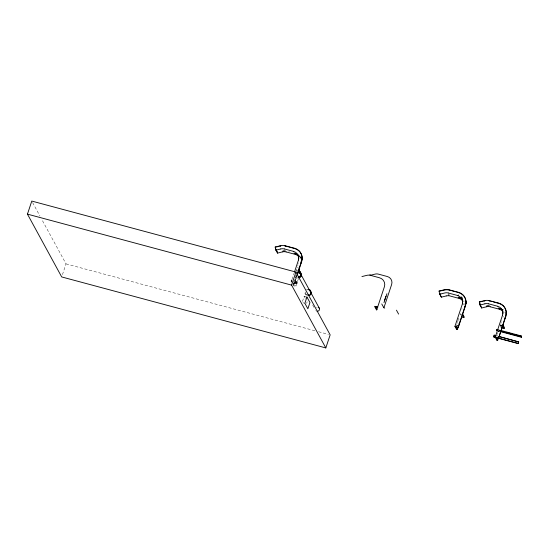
<?xml version="1.0" encoding="UTF-8"?>
<svg xmlns="http://www.w3.org/2000/svg" width="549" height="549" viewBox="0 0 549 549"><rect width="100%" height="100%" fill="white"/><g stroke="black" fill="none" stroke-linecap="round" stroke-linejoin="round"><path stroke-width="0.41" stroke-dasharray="2.75 2.06" d="M305.354 293.701L305.532 292.994M499.309 331.706L498.465 331.479L498.547 330.766L499.583 330.738M498.465 331.479L499.144 329.956L499.988 330.182M499.343 331.438L499.398 330.992M500.427 326.607L500.283 327.293M291.931 279.997C290.771 279.722 290.97 281.486 291.581 282.035M291.395 280.011L291.649 280.553M304.935 293.509L305.381 291.951M463.287 304.674L463.383 304.318A8.585 8.105 -28.6 0 0 463.452 303.995M62.456 274.63L66.024 263.877L41.566 219.017M291.066 282.337L291.553 280.875M292.041 279.407L293.008 276.483M293.495 275.015L294.47 272.084M297.304 267.013L297.771 267.521M297.778 265.606L298.011 264.899M298.532 263.321L298.67 262.909M296.734 271.055L296.961 270.382L297.242 270.904M292.919 284.554L293.406 283.092M293.646 282.358L293.887 281.623M294.374 280.162L294.621 279.427M295.101 277.966L295.348 277.231M295.836 275.77L296.076 275.035M296.453 276.065L296.234 276.737L296.199 275.447L296.487 275.969L295.643 275.742M293.523 285.514L296.439 276.73L295.959 276.449M292.061 282.831L294.394 283.456L296.776 276.264M295.938 286.146L298.272 279.105M297.304 283.552L297.647 282.509M306.246 296.837L304.18 296.282L302.101 302.54L304.86 303.281M306.665 303.35L307.179 301.785M456.411 325.406L456.658 324.679M457.139 323.21L457.386 322.476M457.626 321.748L458.113 320.28M458.353 319.552L458.84 318.084M461.791 309.204L461.99 308.593M458.964 320.026L459.094 319.642M460.632 315.002L460.824 314.426L461.675 314.652M457.118 325.962L457.358 325.234L456.644 325.248M457.317 325.996L457.358 325.234M461.091 314.996L460.364 313.493M458.243 324.205L458.484 323.471M496.934 335.501L497.174 334.766M497.421 334.039L497.902 332.57M498.149 331.843L498.389 331.109M500.283 325.413L501.923 325.571M501.052 323.093L501.251 322.476M501.662 321.254L501.861 320.643M503.014 317.157L503.289 316.341M496.852 336.276L496.79 335.83L497.641 336.057M499.597 331.184L499.501 330.086M500.846 326.017L501.1 325.248L501.951 325.475M501.326 325.969L502.239 326.003M501.463 326.161L501.662 325.55M291.052 281.054L291.677 281.061M306.747 289.666L308.106 289.906M288.767 251.723L289.392 251.895M297.146 270.183L296.858 270.108A2.258 0.528 -75 0 1 296.803 269.031M499.055 330.67L499.906 330.896M499.247 330.848L500.091 331.081M294.415 280.656L297.613 282.385A2.594 0.604 18.4 0 1 295.588 282.481L293.729 281.932M294.415 280.765L296.995 281.987M293.667 281.706L296.645 283.03M66.024 263.877L315.25 330.855M318.564 331.747L328.494 334.416M294.394 281.788L297.27 283.428A2.594 0.604 18.4 0 1 295.238 283.524L293.749 283.092M297.153 276.998L296.467 276.71M297.133 277.252L296.137 276.778A6.437 6.073 -28.6 0 1 295.849 276.607L295.808 276.586M306.774 295.142L305.923 294.738A6.437 6.073 -28.6 0 1 305.635 294.566L305.196 294.237M296.481 276.463L295.753 275.989M295.815 275.845L296.302 276.133A8.66 8.173 -28.6 0 0 296.487 276.229M305.368 293.784L306.267 294.415A8.66 8.173 -28.6 0 0 306.85 294.696M299.136 255.264L300.221 257.213M299.788 256.452L300.44 257.632L298.979 254.949M500.647 324.315L501.697 326.243M500.365 325.152L501.827 327.835M312.697 305.018L314.337 308.016M297.071 282.062L297.187 282.268A2.148 0.501 18.4 0 1 295.513 282.351A8.66 2.011 18.4 0 1 293.681 281.802M304.18 296.282L305.306 298.347M296.728 283.099L296.844 283.311A2.148 0.501 18.4 0 1 295.17 283.394A8.66 2.011 18.4 0 1 293.756 282.982M32.597 202.567L39.94 216.025M464.18 304.674L464.166 304.523A7.679 7.247 -28.6 0 0 463.967 303.35M299.912 256.712A8.585 8.098 -28.6 0 1 300.873 258.723M296.453 270.842A2.258 0.528 -75 0 1 296.577 270.938M297.235 278.302A2.148 0.501 18.4 0 1 295.033 277.478M295.836 276.881A2.148 0.501 18.4 0 1 297.16 277.286M293.056 284.663A2.148 0.501 18.4 0 1 295.98 286.043A2.148 0.501 18.4 0 1 293.125 285.638M315.668 310.446A2.148 2.024 -28.6 0 1 315.565 310.267M316.492 307.467A2.148 2.024 -28.6 0 1 317.109 307.241M463.905 300.948A8.585 8.098 -28.6 0 1 464.09 301.257M504.366 312.079A8.585 8.098 -28.6 0 1 504.476 312.285M306.747 289.213A0.906 0.851 -28.6 0 1 307.214 289.213M297.057 276.737A8.66 8.173 -28.6 0 1 296.666 276.552M296.501 271.055A0.906 0.851 -28.6 0 1 297.153 270.911M291.663 281.582A20.876 4.852 18.4 0 1 291.512 281.266"/><path stroke-width="0.82" d="M301.216 261.049L301.147 262.051A8.585 8.105 -28.6 0 1 300.982 262.957L300.873 263.342M462.533 303.027L462.56 301.627M506.274 314.351L506.315 312.251M298.656 259.039L298.69 257.536M301.977 259.286L302.025 257.117M302.122 259.553L302.17 257.385M465.84 303.329L465.895 301.161M465.984 303.597L466.039 301.428M502.802 313.904L502.843 312.45M506.116 314.152L506.171 311.983M298.409 260.192L298.505 259.849A7.679 7.247 -28.6 0 0 293.804 251.476L293.674 251.435M462.279 304.228L462.368 303.885A7.679 7.247 -28.6 0 0 457.674 295.52L457.495 295.465M505.018 318.207L505.121 317.823A8.585 8.105 -28.6 0 0 505.176 317.61M464.735 307.406L464.845 307.001A8.585 8.105 -28.6 0 0 465.017 306.095M502.548 315.078L502.651 314.714A7.679 7.247 -28.6 0 0 497.95 306.342L497.813 306.301M301.511 261.297L301.758 260.452A11.069 10.445 -28.6 0 0 294.985 248.388L294.6 248.278M505.656 316.162L505.904 315.318A11.069 10.445 -28.6 0 0 499.13 303.261L498.76 303.151M505.801 316.423L506.048 315.586A11.069 10.445 -28.6 0 0 499.274 303.522L498.904 303.412M301.648 261.585L301.902 260.72A11.069 10.445 -28.6 0 0 295.129 248.656L294.758 248.546M27.45 214.137L31.787 201.071L295.911 272.064L330.155 334.863L325.818 347.929L61.694 276.936L27.45 214.137L291.581 285.123L325.818 347.929M294.47 272.084L298.299 260.535M291.581 285.123L295.911 272.064M297.16 274.404L301.463 261.434M297.215 274.96L301.607 261.701M300.701 275.378L300.927 274.452M376.635 310.151L384.382 286.804A7.679 7.247 -28.6 0 0 379.524 277.78L370.63 275.385A7.679 7.247 -28.6 0 0 366.711 275.372L361.921 276.572M384.424 300.763L385.913 296.282M383.977 302.629L386.935 293.715M458.449 292.315L458.82 292.425A11.069 10.445 -28.6 0 1 465.621 304.496L457.392 329.558L456.542 329.325L454.936 326.381L462.169 304.571M457.392 329.558L455.924 326.875L456.171 326.14M456.542 329.325L456.782 328.597M457.029 327.863L457.269 327.129M455.924 326.875L458.257 327.499L465.765 304.757A11.069 10.445 -28.6 0 0 458.998 292.699L458.628 292.59M461.551 317.006L463.884 317.638L464.159 316.8L462.697 314.117M499.055 336.434L518.688 341.917L518.132 343.585L493.757 337.038L494.175 335.123L495.802 335.563M493.942 336.482L494.175 335.123M496.886 329.379L496.914 330.676L496.886 329.379L498.513 329.819M502.445 315.401L495.212 337.203L496.818 340.154L497.669 340.38L498.396 338.184M496.818 340.154L497.305 338.685M500.407 331.507L500.633 330.834M505.622 316.258L498.533 338.321L505.766 316.526M501.827 327.835L504.16 328.46L504.435 327.629L502.973 324.939M518.132 343.585L518.558 341.677M521.262 335.933L521.296 337.223L521.262 335.933L500.949 330.471M282.316 251.916L277.485 253.13L275.879 250.179L275.186 247.043L280.031 245.828M275.186 247.043L276.346 247.057M277.355 246.803L278.535 246.508M279.626 246.227L280.175 246.089M275.337 247.311L275.838 249.61L276.181 249.527M275.879 250.179L280.711 248.965M275.838 249.61L277.643 252.211M446.186 295.952L441.355 297.167L439.749 294.223L439.056 291.087L443.77 289.899M441.224 290.84L439.056 291.087M441.897 290.675L443.324 290.311M440.044 293.564L439.708 293.653L441.355 297.167M439.749 294.223L444.779 292.96A7.679 7.247 -28.6 0 1 448.108 292.946L448.368 293.008M486.462 306.781L481.631 307.996L480.025 305.045L479.332 301.909L484.177 300.694M480.492 301.923L479.332 301.909M481.5 301.669L482.846 301.326M483.69 301.12L484.321 300.955M479.648 302.945L480.32 304.393M480.025 305.045L484.856 303.83M280.134 245.801L280.326 245.76A11.076 10.452 -28.6 0 1 285.116 245.739L285.507 245.835M280.278 246.069L280.477 246.021A11.076 10.452 -28.6 0 1 280.868 245.945M280.779 248.951L280.916 248.917A7.679 7.247 -28.6 0 1 284.238 248.91L284.506 248.972M282.385 251.895L282.522 251.867A7.679 7.247 -28.6 0 1 285.844 251.854L286.111 251.922M443.997 289.845L444.196 289.797A11.076 10.452 -28.6 0 1 448.986 289.783L449.37 289.872M444.141 290.112L444.34 290.064A11.076 10.452 -28.6 0 1 449.13 290.05L449.514 290.14M446.255 295.938L446.385 295.904A7.679 7.247 -28.6 0 1 449.713 295.897L458.923 298.368M484.273 300.667L484.472 300.626A11.076 10.452 -28.6 0 1 489.262 300.612L489.646 300.701M484.424 300.934L484.616 300.886A11.076 10.452 -28.6 0 1 485.014 300.811M484.925 303.817L485.055 303.782A7.679 7.247 -28.6 0 1 488.384 303.775L488.644 303.837M486.531 306.761L486.668 306.733A7.679 7.247 -28.6 0 1 489.989 306.719L490.257 306.788M285.652 246.096L285.26 246.007A11.076 10.452 -28.6 0 0 284.677 245.897M489.797 300.969L489.406 300.873A11.076 10.452 -28.6 0 0 488.823 300.763M285.604 245.856L294.497 248.251M285.748 246.124L286.111 246.22M489.742 300.728L498.636 303.117M489.893 300.989L490.332 301.113M284.567 248.985L293.454 251.373M448.451 293.036L457.317 295.417M488.727 303.858L497.593 306.239M286.18 251.936L295.06 254.324M490.339 306.809L499.206 309.19M449.713 289.968L458.36 292.288M286.818 246.412L288.067 246.748M288.692 246.913L289.941 247.249M290.565 247.421L292.445 247.922M292.912 248.052L294.319 248.429M449.899 290.243L451.305 290.62M451.937 290.792L453.81 291.293M454.435 291.464L455.684 291.8M456.466 292.006L457.722 292.343M458.106 292.452L458.504 292.555M491.115 301.319L492.213 301.614M493.462 301.95L496.591 302.794M497.058 302.918L498.581 303.329M293.928 253.11L295.335 253.487M458.106 297.235L459.204 297.531M498.231 308.016L499.48 308.36M298.937 267.837L299.521 267.994A2.258 0.528 -75 0 0 299.191 270.732L300.296 272.757L300.015 273.594L298.91 271.563A2.258 0.528 -75 0 0 297.86 272.997L297.277 272.839M298.313 270.499L299.191 270.732M298.889 271.371L299.878 271.638A0.906 0.851 -28.6 0 1 300.433 272.112L301.504 274.562A0.906 0.851 -28.6 0 1 301.525 275.152L301.305 275.818A2.594 2.45 -28.6 0 1 298.526 277.643M299.397 271.789L300.056 271.968A0.906 0.851 -28.6 0 1 300.612 272.441M299.205 271.913C300.763 272.105 301.538 274.473 300.879 275.708A2.148 2.024 -28.6 0 1 298.395 277.183M298.587 272.023L298.985 272.132M299.383 272.242L300.193 272.62M506.109 332.31L512.608 334.053M514.235 334.492L521.55 336.455M500.695 331.239L521.008 336.702M500.166 331.548L521.296 337.223M494.306 335.37L495.932 335.803M498.375 336.462L518.688 341.917M454.936 326.381L458.257 327.499M493.626 336.791L518.002 343.345M384.739 308.071L383.888 307.845L391.636 284.499A6.773 6.396 -28.6 0 0 387.354 276.531L378.46 274.143A6.773 6.396 -28.6 0 0 375.001 274.129L370.211 275.33L370.026 274.493M308.531 289.57L309.849 289.92A0.906 0.851 -28.6 0 1 310.398 290.394L311.297 292.521A0.906 0.851 -28.6 0 1 311.317 293.104L311.091 293.777A2.594 2.45 -28.6 0 1 308.229 295.588M309.176 290.195C310.631 290.339 311.297 292.535 310.672 293.66A2.148 2.024 -28.6 0 1 308.181 295.142M499.563 308.38L499.871 308.469A8.585 8.105 -28.6 0 1 502.575 309.938M459.28 297.551L459.595 297.647A8.585 8.105 -28.6 0 1 462.56 299.342M295.417 253.508L295.726 253.604A8.585 8.105 -28.6 0 1 298.34 254.997M499.377 309.238L499.556 309.293A7.679 7.247 -28.6 0 1 503.179 311.901M459.101 298.416L459.28 298.471A7.679 7.247 -28.6 0 1 463.082 301.339M295.232 254.372L295.41 254.427A7.679 7.247 -28.6 0 1 298.91 256.863M502.699 325.777L504.16 328.46M479.984 304.475L481.082 306.486M496.207 337.697L497.669 340.38M462.423 314.954L463.884 317.638M396.46 310.164L398.601 314.097M381.761 303.947L383.744 307.584M300.523 273.718L319.34 308.236M481.446 307.159L481.631 307.996M277.307 252.293L277.485 253.13M282.982 250.914A8.585 8.105 -28.6 0 1 285.322 250.879M298.375 277.945A2.148 0.501 18.4 0 1 298.512 278.075M297.874 272.853A2.148 2.024 -28.6 0 1 300.674 274.102A2.148 2.024 -28.6 0 1 298.972 276.744M318.283 307.33A2.148 2.024 -28.6 0 1 316.979 311.276M448.252 294.861A8.585 8.105 -28.6 0 1 449.185 294.923M458.333 295.026A8.585 8.098 -28.6 0 1 458.539 295.101M461.345 296.899A8.585 8.098 -28.6 0 1 462.505 298.368M486.661 305.855A8.585 8.105 -28.6 0 1 489.31 305.731M503.069 309.705A8.585 8.098 -28.6 0 1 503.172 309.917M307.996 295.101A8.66 8.173 -28.6 0 1 307.639 294.991M298.347 277.314A2.594 2.45 -28.6 0 0 301.127 275.495L301.346 274.823A0.906 0.851 -28.6 0 0 301.326 274.232M306.932 297.023L304.86 303.281L307.859 308.785L309.938 302.526L306.932 297.023M377.726 307.172L374.542 306.321L376.147 309.265L376.998 309.499L375.537 306.816L377.726 307.172"/></g></svg>
